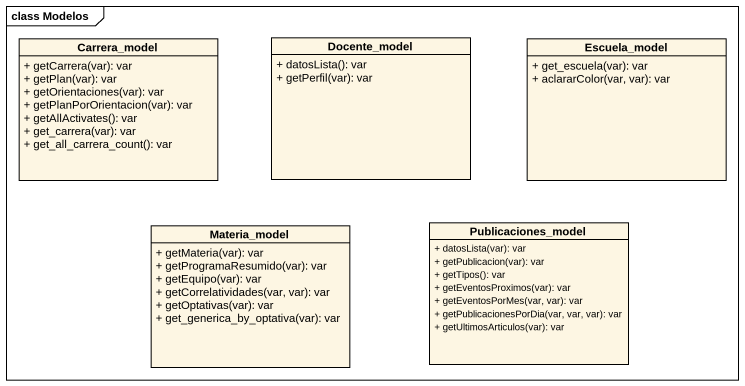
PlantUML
@startuml
mainframe class Modelos
hide circle
hide empty members
skinparam classAttributeIconSize 0
class Carrera_model {
  + getCarrera(var): var
  + getPlan(var): var
  + getOrientaciones(var): var
  + getPlanPorOrientacion(var): var
  + getAllActivates(): var
  + get_carrera(var): var
  + get_all_carrera_count(): var
}
class Docente_model {
  + datosLista(): var
  + getPerfil(var): var
}
class Escuela_model {
  + get_escuela(var): var
  + aclararColor(var, var): var
}
class Materia_model {
  + getMateria(var): var
  + getProgramaResumido(var): var
  + getEquipo(var): var
  + getCorrelatividades(var, var): var
  + getOptativas(var): var
  + get_generica_by_optativa(var): var
}
class Publicaciones_model {
  + datosLista(var): var
  + getPublicacion(var): var
  + getTipos(): var
  + getEventosProximos(var): var
  + getEventosPorMes(var, var): var
  + getPublicacionesPorDia(var, var, var): var
  + getUltimosArticulos(var): var
}
@enduml
